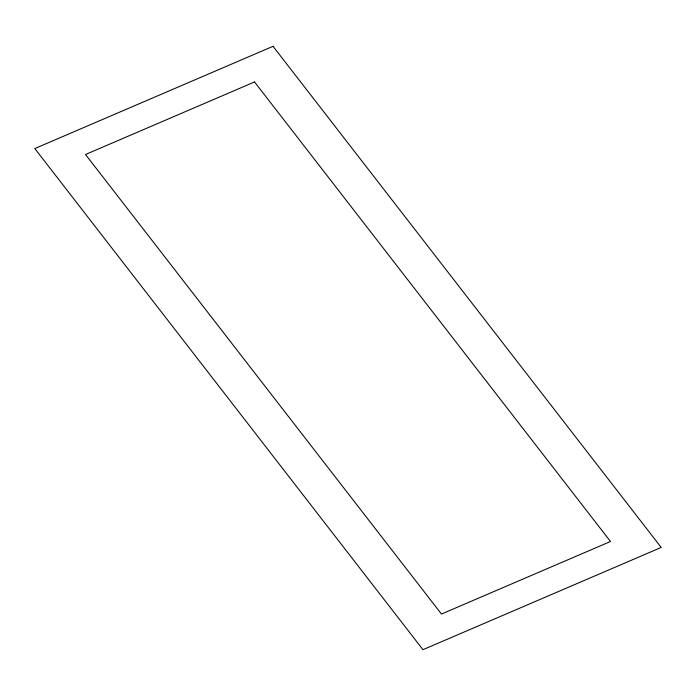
<?xml version="1.0" encoding="UTF-8"?>
<svg xmlns="http://www.w3.org/2000/svg" width="696" height="696" viewBox="0 0 696 696"><rect width="100%" height="100%" fill="white"/><g stroke="black" fill="none" stroke-linecap="round" stroke-linejoin="round"><path stroke-width="1.04" d="M273.032 46.31L34.8 148.561L422.968 649.69L661.2 547.439L273.032 46.31M254.536 81.954L85.512 154.503L441.464 614.046L610.488 541.497L254.536 81.954"/></g></svg>
